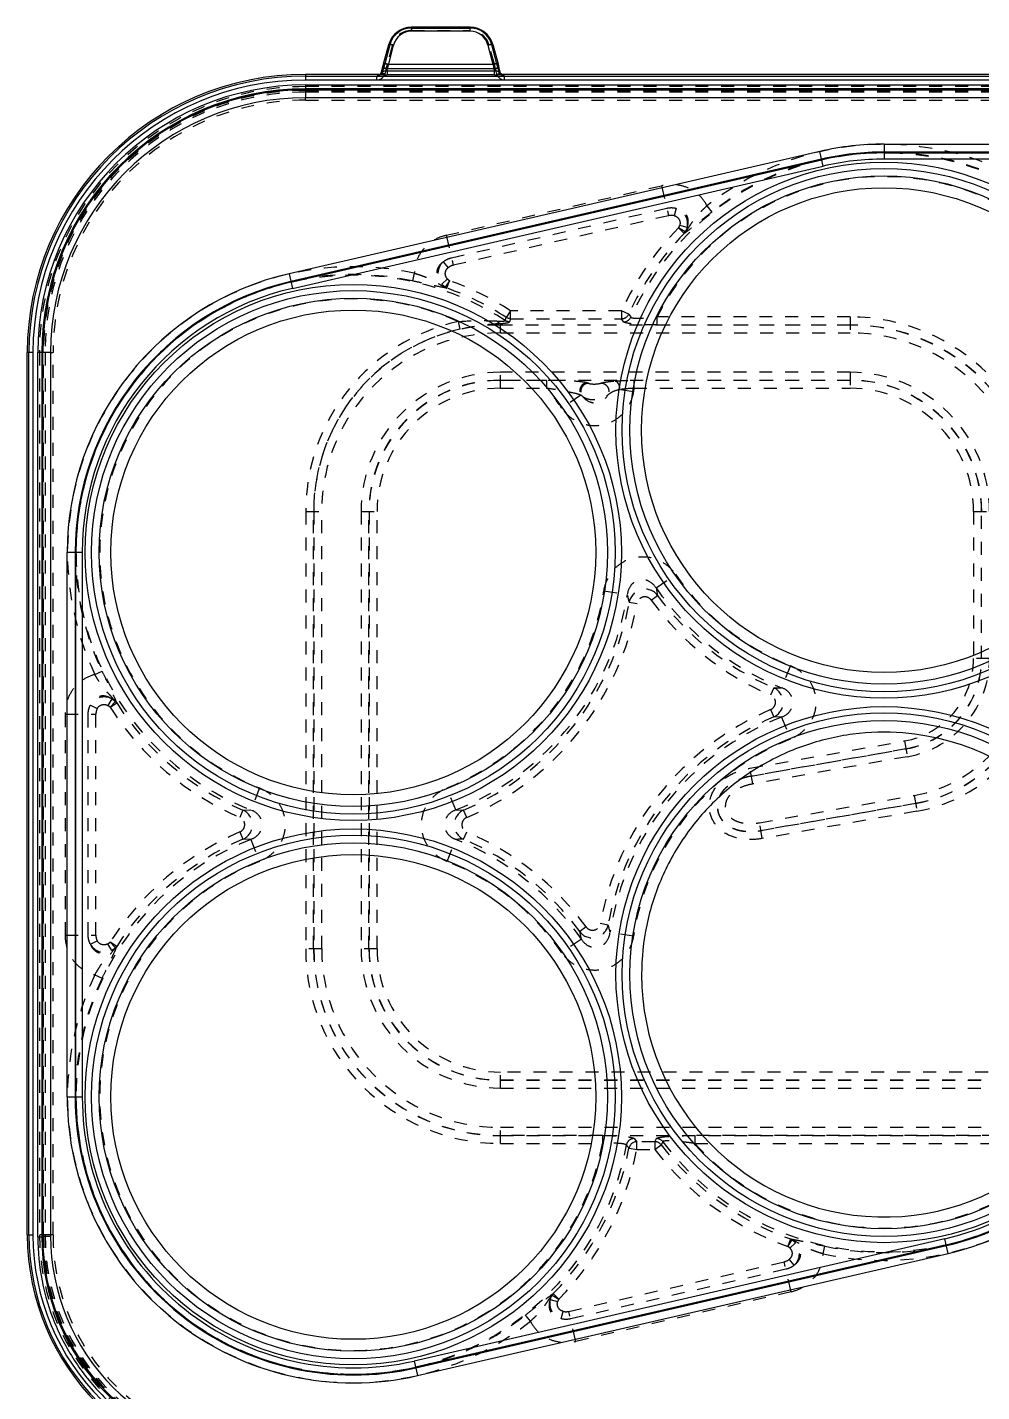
# Model space of a CAD drawing. Header units: millimetres. Extents: x -685 to 1888, y -6001 to 855.
# Drawn here: x -56.6 to 63.4, y -572.6 to -401 of the extents above; entities that cross this region are included whole.
import ezdxf

# ---------------------------------------------------------------- set-up
doc = ezdxf.new("R2010")
doc.units = ezdxf.units.MM
doc.header["$LTSCALE"] = 16.335
doc.linetypes.add('HIDDEN', pattern=[0.2, 0.1, -0.1])
doc.layers.get('0').update_dxf_attribs({"linetype": 'CONTINUOUS'})
doc.layers.add('DEFAULT_2', color=8, linetype='HIDDEN')

msp = doc.modelspace()

# ---------------------------------------------------------------- linework, layer by layer
at = {"color": 7, "linetype": 'Continuous'}
for p, q in [((-8.331, -400.997), (-8.331, -401.495)), ((-0.935, -400.997), (-8.331, -400.997)), ((-8.331, -401.093), (-0.935, -401.093)), ((-0.935, -401.495), (-8.331, -401.495)), ((-0.935, -401.495), (-0.935, -400.997)), ((-11.855, -405.601), (-11.175, -403.161)), ((-11.046, -403.195), (-11.665, -405.6)), ((-11.182, -405.632), (-10.564, -403.226)), ((-11.046, -403.195), (-11.175, -403.161)), ((1.299, -403.226), (1.917, -405.632)), ((1.909, -403.161), (1.781, -403.195)), ((2.4, -405.6), (1.781, -403.195)), ((1.909, -403.161), (2.59, -405.6)), ((-11.989, -406.091), (-12.166, -406.751)), ((-11.92, -406.562), (-12.161, -406.747)), ((-11.92, -406.562), (-11.793, -406.091)), ((-11.311, -406.22), (-11.793, -406.091)), ((-11.376, -406.462), (-11.311, -406.22)), ((-11.376, -406.462), (-11.376, -406.961)), ((-11.376, -406.462), (2.111, -406.462)), ((2.046, -406.22), (-11.311, -406.22)), ((-11.182, -405.632), (1.917, -405.632)), ((2.528, -406.091), (2.046, -406.22)), ((2.046, -406.22), (2.111, -406.462)), ((2.111, -406.961), (2.111, -406.462)), ((2.528, -406.091), (2.654, -406.562)), ((2.9, -406.751), (2.654, -406.562)), ((2.9, -406.751), (2.724, -406.091)), ((-21.633, -406.923), (-21.633, -407.633)), ((-12.368, -406.923), (-21.633, -406.923)), ((-21.633, -407.134), (192.367, -407.134)), ((192.367, -407.633), (-21.633, -407.633)), ((-21.633, -408.247), (-21.633, -409.855)), ((-21.633, -408.247), (192.367, -408.247)), ((-12.368, -406.923), (-12.272, -406.913)), ((-12.266, -406.912), (-12.273, -406.913)), ((-12.248, -406.907), (-12.266, -406.912)), ((-12.147, -406.863), (-12.248, -406.907)), ((-12.101, -406.832), (-12.147, -406.863)), ((-12.101, -406.832), (-12.098, -406.829)), ((2.111, -406.961), (-11.376, -406.961)), ((2.832, -406.829), (2.833, -406.83)), ((2.897, -406.871), (2.833, -406.83)), ((3.103, -406.923), (3.007, -406.913)), ((167.632, -406.923), (3.103, -406.923)), ((192.367, -408.746), (-21.633, -408.746)), ((-21.633, -408.858), (192.367, -408.858)), ((192.367, -409.855), (-21.633, -409.855)), ((43.037, -416.614), (-23.713, -431.998)), ((43.461, -418.454), (43.037, -416.614)), ((51.117, -415.694), (51.117, -417.583)), ((51.117, -415.694), (119.617, -415.694)), ((119.617, -416.692), (51.117, -416.692)), ((51.117, -416.785), (119.617, -416.785)), ((43.261, -417.586), (-23.489, -432.97)), ((-23.468, -433.061), (43.282, -417.676)), ((-23.289, -433.838), (43.461, -418.454)), ((119.617, -417.583), (51.117, -417.583)), ((-23.713, -431.998), (-23.289, -433.838)), ((-56.633, -552.923), (-56.633, -441.923)), ((-55.922, -441.923), (-56.633, -441.923)), ((-56.422, -552.923), (-56.422, -441.923)), ((-55.922, -441.923), (-55.922, -552.923)), ((-55.309, -553.156), (-55.309, -441.923)), ((-53.7, -441.923), (-55.309, -441.923)), ((-54.81, -441.923), (-54.81, -553.168)), ((-54.698, -553.056), (-54.698, -441.923)), ((-53.7, -441.923), (-53.7, -553.039)), ((-51.611, -535.558), (-51.611, -467.058)), ((-49.723, -467.058), (-51.611, -467.058)), ((-50.614, -467.058), (-50.614, -535.558)), ((-50.521, -535.558), (-50.521, -467.058)), ((-49.723, -467.058), (-49.723, -535.558)), ((-51.611, -535.558), (-49.723, -535.558)), ((-56.633, -552.923), (-55.922, -552.923)), ((-55.309, -553.168), (-54.81, -553.168)), ((-54.698, -553.056), (-54.81, -553.168)), ((-54.698, -553.056), (-53.7, -553.056)), ((58.774, -553.392), (-7.976, -568.777)), ((58.953, -554.17), (-7.797, -569.555)), ((-7.776, -569.645), (58.974, -554.26)), ((59.198, -555.232), (58.774, -553.392)), ((-7.552, -570.617), (59.198, -555.232)), ((-7.976, -568.777), (-7.552, -570.617))]:
    msp.add_line(p, q, dxfattribs=at)
msp.add_lwpolyline([(3.007, -406.913), (2.985, -406.908), (2.897, -406.871)], dxfattribs=at)
for centre, radius in [((51.117, -451.673), 33.717), ((51.117, -451.673), 32.929), ((51.117, -451.673), 31.969), ((51.117, -451.673), 30.491), ((-15.633, -467.058), 33.717), ((-15.633, -467.058), 32.929), ((-15.633, -467.058), 31.969), ((-15.633, -467.058), 30.491), ((51.117, -520.173), 33.717), ((51.117, -520.173), 32.929), ((51.117, -520.173), 31.969), ((-15.633, -535.558), 33.717), ((-15.633, -535.558), 32.929), ((-15.633, -535.558), 31.969), ((-15.633, -535.558), 30.491)]:
    msp.add_circle(centre, radius, dxfattribs=at)
for centre, radius, start, end in [((-8.331, -403.949), 2.951, 90.00097, 164.52079), ((-8.331, -403.899), 2.805, 91.32402, 162.08001), ((-8.33, -403.801), 2.306, 90.00624, 165.57772), ((-8.331, -403.852), 2.758, 89.99103, 91.33728), ((-0.935, -403.949), 2.951, 15.47919, 89.99905), ((-0.934, -403.851), 2.758, 88.66268, 90.00997), ((-0.935, -403.801), 2.306, 14.42188, 89.99313), ((-0.935, -403.899), 2.805, 17.9261, 88.67541), ((-8.359, -403.891), 2.776, 162.0468, 165.48349), ((-0.907, -403.892), 2.777, 14.51943, 17.96153), ((-12.653, -406.618), 0.506, 323.22112, 344.79619), ((-12.374, -406.442), 0.482, 298.0632, 321.08831), ((36.517, -419.085), 50.216, 164.42323, 165.00315), ((-59.905, -393.196), 49.81, 344.99602, 345.57912), ((-79.357, -391.022), 69.723, 347.40992, 347.90485), ((70.039, -391.034), 69.668, 192.09494, 192.59025), ((50.615, -393.202), 49.784, 194.42073, 195.00413), ((-45.77, -419.082), 50.203, 14.99676, 15.57686), ((3.109, -406.441), 0.483, 218.88732, 239.49943), ((3.393, -406.616), 0.51, 195.26963, 213.69414), ((-21.633, -441.923), 35, 90, 180), ((-21.633, -441.923), 34.789, 90, 180), ((-21.633, -441.923), 34.29, 90, 180), ((-21.633, -441.923), 33.676, 90, 180), ((-12.367, -406.454), 0.469, 281.7915, 297.993), ((-11.373, -386.959), 20.002, 268.95748, 269.99232), ((3.103, -406.451), 0.471, 239.52848, 258.20085), ((2.741, -403.921), 3.025, 274.59005, 275.20064), ((-21.633, -441.923), 33.177, 90, 180), ((-21.633, -441.923), 33.065, 90, 180), ((-21.633, -441.923), 32.067, 90, 180), ((51.117, -451.673), 35.979, 90, 102.97897), ((51.117, -451.673), 34.981, 90, 102.97897), ((51.117, -451.673), 34.888, 90, 102.97897), ((51.117, -451.673), 34.09, 90, 102.97897), ((-15.633, -467.058), 35.979, 102.97897, 180), ((-15.633, -467.058), 34.981, 102.97897, 180), ((-15.633, -467.058), 34.888, 102.97897, 180), ((-15.633, -467.058), 34.09, 102.97897, 180), ((51.117, -520.173), 30.491, 179.9957, 85.5731), ((51.117, -520.173), 34.09, 282.97897, 334.70882), ((51.117, -520.173), 34.888, 282.97897, 334.70882), ((51.117, -520.173), 34.981, 282.97897, 334.41443), ((-15.633, -535.558), 35.979, 180, 282.97897), ((-15.633, -535.558), 34.981, 180, 282.97897), ((-15.633, -535.558), 34.888, 180, 282.97897), ((-15.633, -535.558), 34.09, 180, 282.97897), ((51.117, -520.173), 35.979, 282.97897, 334.41443), ((-26.633, -552.923), 30, 180, 270), ((-26.633, -552.923), 29.789, 180, 270), ((-26.633, -552.923), 29.29, 180, 270), ((-26.908, -553.198), 27.9, 179.93914, 270.06081), ((-26.786, -553.076), 27.911, 179.9584, 270.0416), ((-26.792, -553.083), 26.906, 179.90652, 270.09385)]:
    msp.add_arc(centre, radius, start, end, dxfattribs=at)
for points, knots in [([(-10.564, -403.226), (-10.624, -403.212), (-10.732, -403.189), (-10.875, -403.17), (-10.971, -403.168), (-11.024, -403.178), (-11.042, -403.189), (-11.046, -403.195)], [0, 0, 0, 0, 0.3750584, 0.6690294, 0.8802156, 0.9528471, 1, 1, 1, 1]), ([(1.781, -403.195), (1.777, -403.189), (1.759, -403.178), (1.706, -403.168), (1.61, -403.17), (1.466, -403.189), (1.359, -403.212), (1.299, -403.226)], [0, 0, 0, 0, 0.0471534, 0.1197837, 0.3309703, 0.624935, 1, 1, 1, 1]), ([(-12.02, -406.754), (-12.008, -406.739), (-11.965, -406.681), (-11.933, -406.614), (-11.92, -406.562)], [0, 0, 0, 0, 0.2580806, 1, 1, 1, 1]), ([(-11.92, -406.562), (-11.919, -406.561), (-11.913, -406.555), (-11.906, -406.551), (-11.9, -406.548)], [0, 0, 0, 0, 0.1748982, 1, 1, 1, 1]), ([(-11.376, -406.462), (-11.434, -406.475), (-11.544, -406.499), (-11.695, -406.529), (-11.811, -406.544), (-11.877, -406.551), (-11.9, -406.548)], [0, 0, 0, 0, 0.3359823, 0.6354887, 0.8656282, 1, 1, 1, 1]), ([(-11.665, -405.6), (-11.661, -405.594), (-11.644, -405.584), (-11.591, -405.573), (-11.492, -405.575), (-11.348, -405.595), (-11.24, -405.617), (-11.182, -405.632)], [0, 0, 0, 0, 0.044097, 0.1129231, 0.3310454, 0.6397631, 1, 1, 1, 1]), ([(1.917, -405.632), (1.975, -405.617), (2.082, -405.595), (2.227, -405.575), (2.326, -405.573), (2.379, -405.584), (2.396, -405.594), (2.4, -405.6)], [0, 0, 0, 0, 0.3602509, 0.6689627, 0.8870644, 0.9558984, 1, 1, 1, 1]), ([(2.352, -406.513), (2.333, -406.509), (2.252, -406.494), (2.172, -406.476), (2.111, -406.462)], [0, 0, 0, 0, 0.2379977, 1, 1, 1, 1]), ([(2.533, -406.543), (2.52, -406.541), (2.459, -406.533), (2.399, -406.522), (2.352, -406.513)], [0, 0, 0, 0, 0.2155175, 1, 1, 1, 1]), ([(2.635, -406.548), (2.629, -406.548), (2.595, -406.55), (2.561, -406.546), (2.533, -406.543)], [0, 0, 0, 0, 0.1635363, 1, 1, 1, 1]), ([(2.654, -406.562), (2.654, -406.561), (2.648, -406.555), (2.641, -406.551), (2.635, -406.548)], [0, 0, 0, 0, 0.1738545, 1, 1, 1, 1]), ([(2.654, -406.562), (2.661, -406.587), (2.698, -406.689), (2.767, -406.779), (2.832, -406.829)], [0, 0, 0, 0, 0.2408289, 1, 1, 1, 1]), ([(-12.368, -406.923), (-12.349, -406.926), (-12.24, -406.939), (-12.131, -406.945), (-12.04, -406.949)], [0, 0, 0, 0, 0.1726217, 1, 1, 1, 1]), ([(-12.04, -406.949), (-12.017, -406.95), (-11.916, -406.954), (-11.815, -406.956), (-11.737, -406.958)], [0, 0, 0, 0, 0.2304826, 1, 1, 1, 1]), ([(2.111, -406.961), (2.277, -406.961), (2.568, -406.958), (2.859, -406.946), (2.983, -406.936)], [0, 0, 0, 0, 0.570196, 1, 1, 1, 1]), ([(3.015, -406.933), (3.024, -406.933), (3.053, -406.93), (3.082, -406.926), (3.103, -406.923)], [0, 0, 0, 0, 0.2972066, 1, 1, 1, 1]), ([(53.471, -489.768), (51.387, -489.608), (48.223, -489.687), (44.103, -490.441), (40.081, -491.613), (35.311, -493.846), (30.261, -497.636), (26.092, -502.378), (23.499, -506.962), (22.02, -510.882), (20.951, -514.932), (20.628, -518.081), (20.625, -520.171)], [0, 0, 0, 0, 0.1249607, 0.1875232, 0.2500811, 0.3750407, 0.499999, 0.6249575, 0.7499168, 0.8124753, 0.8750378, 1, 1, 1, 1]), ([(-55.309, -553.156), (-55.306, -555.015), (-54.95, -558.744), (-53.323, -564.116), (-50.68, -569.069), (-47.119, -573.409), (-42.779, -576.97), (-37.826, -579.613), (-32.454, -581.24), (-28.724, -581.596), (-26.865, -581.599)], [0, 0, 0, 0, 0.1250013, 0.2500013, 0.3750008, 0.5, 0.6249992, 0.7499987, 0.8749987, 1, 1, 1, 1])]:
    msp.add_open_spline(points, degree=3, knots=knots, dxfattribs=at)
for points in [[(-12.098, -406.829), (-12.069, -406.807), (-12.043, -406.782), (-12.02, -406.754)], [(-11.998, -406.744), (-11.952, -406.687), (-11.918, -406.619), (-11.9, -406.548)], [(2.733, -406.744), (2.687, -406.687), (2.653, -406.618), (2.635, -406.548)], [(-12.354, -406.93), (-12.298, -406.924), (-12.242, -406.909), (-12.191, -406.885)], [(2.833, -406.83), (2.861, -406.851), (2.891, -406.869), (2.922, -406.883)]]:
    msp.add_open_spline(points, degree=3, dxfattribs=at)
at = {"layer": 'DEFAULT_2', "color": 8, "linetype": 'HIDDEN'}
for p, q in [((-8.331, -401.399), (-0.935, -401.399)), ((-10.692, -403.192), (-11.372, -405.632)), ((2.107, -405.632), (1.427, -403.192)), ((-11.989, -406.091), (-11.506, -406.22)), ((-11.506, -406.22), (-11.683, -406.88)), ((-11.506, -406.22), (-11.311, -406.22)), ((-11.182, -405.632), (-11.372, -405.632)), ((2.107, -405.632), (1.917, -405.632)), ((2.046, -406.22), (2.241, -406.22)), ((2.241, -406.22), (2.724, -406.091)), ((2.418, -406.88), (2.241, -406.22)), ((2.418, -406.88), (2.9, -406.751)), ((192.367, -408.457), (-21.633, -408.457)), ((-12.655, -407.126), (-12.402, -406.932)), ((-12.655, -407.625), (-12.655, -407.126)), ((-12.098, -406.829), (-12.347, -407.021)), ((3.082, -407.021), (2.832, -406.829)), ((3.137, -406.932), (3.39, -407.126)), ((3.39, -407.625), (3.39, -407.126)), ((-21.633, -408.955), (192.367, -408.955)), ((192.367, -409.162), (-21.633, -409.162)), ((-21.633, -410.16), (-21.633, -409.855)), ((-21.633, -410.16), (192.367, -410.16)), ((-3.935, -427.164), (23.138, -420.924)), ((23.138, -420.924), (24.008, -424.698)), ((-3.282, -429.994), (23.79, -423.755)), ((24.971, -423.761), (24.73, -424.699)), ((28.846, -423.457), (29.462, -424.238)), ((24.008, -424.698), (-3.065, -430.938)), ((-3.935, -427.164), (-3.065, -430.938)), ((25.275, -426.236), (25.983, -426.933)), ((26.106, -426.732), (25.275, -426.236)), ((26.342, -426.203), (25.416, -425.92)), ((-4.341, -430.517), (-3.714, -431.255)), ((-7.958, -431.94), (-8.171, -432.912)), ((-4.505, -433.313), (-3.796, -432.653)), ((-3.531, -432.875), (-4.061, -433.685)), ((-3.863, -433.812), (-3.531, -432.875)), ((3.483, -437.893), (3.604, -437.499)), ((4.146, -436.665), (3.604, -437.499)), ((4.146, -437.66), (4.028, -438.056)), ((4.146, -437.66), (4.146, -436.665)), ((18.107, -436.665), (4.146, -436.665)), ((4.146, -437.66), (18.107, -437.66)), ((18.107, -436.665), (18.107, -437.66)), ((19.013, -437.077), (18.107, -436.665)), ((18.363, -438.056), (18.107, -437.66)), ((19.013, -437.077), (19.271, -437.466)), ((22.584, -438.432), (22.584, -437.438)), ((46.868, -437.438), (22.584, -437.438)), ((46.868, -437.438), (46.868, -439.449)), ((-2.451, -438.022), (-2.235, -438.993)), ((2.868, -439.449), (2.868, -438.267)), ((46.868, -438.454), (2.868, -438.454)), ((22.584, -438.432), (46.868, -438.432)), ((2.868, -439.449), (46.868, -439.449)), ((-55.099, -441.923), (-55.099, -552.923)), ((-54.6, -552.923), (-54.6, -441.923)), ((-54.393, -441.923), (-54.393, -552.923)), ((-53.7, -441.923), (-53.396, -441.923)), ((-53.396, -552.923), (-53.396, -441.923)), ((2.868, -446.408), (2.868, -444.397)), ((46.868, -444.397), (2.868, -444.397)), ((46.868, -444.397), (46.868, -446.408)), ((2.868, -445.392), (46.868, -445.392)), ((8.666, -445.414), (2.868, -445.414)), ((8.666, -445.414), (8.666, -446.408)), ((19.667, -445.414), (19.667, -446.408)), ((46.868, -445.414), (19.667, -445.414)), ((2.868, -446.408), (8.666, -446.408)), ((12.976, -447.27), (10.593, -448.918)), ((19.598, -446.843), (17.862, -446.577)), ((19.667, -446.408), (46.868, -446.408)), ((-21.618, -461.923), (-21.618, -516.923)), ((-21.618, -461.923), (-19.607, -461.923)), ((-20.623, -516.923), (-20.623, -461.923)), ((-20.601, -461.923), (-20.601, -516.923)), ((-19.607, -516.923), (-19.607, -461.923)), ((-14.658, -461.923), (-14.658, -516.923)), ((-14.658, -461.923), (-12.647, -461.923)), ((-13.664, -516.923), (-13.664, -461.923)), ((-13.642, -461.923), (-13.642, -516.923)), ((-12.647, -516.923), (-12.647, -461.923)), ((62.382, -461.923), (62.382, -480.423)), ((62.382, -461.923), (64.393, -461.923)), ((63.377, -480.423), (63.377, -461.923)), ((22.438, -471.51), (24.892, -469.812)), ((15.887, -471.888), (18.836, -472.34)), ((22.438, -471.51), (22.641, -472.479)), ((19.078, -473.3), (20.057, -473.476)), ((21.838, -473.066), (22.641, -472.479)), ((64.393, -480.423), (62.382, -480.423)), ((-48.129, -482.423), (-47.23, -481.998)), ((39.331, -481.302), (38.229, -484.075)), ((-46.016, -485.48), (-46.5, -486.319)), ((37.238, -484.094), (36.847, -485.009)), ((-51.88, -487.417), (-51.88, -515.199)), ((-51.88, -487.417), (-48.007, -487.417)), ((-48.975, -515.199), (-48.975, -487.417)), ((-48.704, -486.268), (-47.844, -486.712)), ((-48.007, -515.199), (-48.007, -487.417)), ((-45.554, -485.829), (-46.224, -486.527)), ((-46.224, -486.527), (-45.385, -485.993)), ((36.847, -486.837), (37.238, -487.752)), ((38.229, -487.771), (37.239, -487.752)), ((38.229, -487.771), (39.331, -490.543)), ((34.251, -494.206), (53.693, -490.778)), ((53.693, -490.778), (54.043, -492.758)), ((34.424, -495.186), (53.866, -491.757)), ((53.87, -491.779), (34.427, -495.207)), ((34.6, -496.187), (34.251, -494.206)), ((54.043, -492.758), (34.6, -496.187)), ((-27.419, -496.687), (-28.521, -499.459)), ((-2.744, -499.459), (-3.847, -496.687)), ((35.46, -501.06), (54.902, -497.632)), ((54.902, -497.632), (55.251, -499.612)), ((-29.512, -499.479), (-28.521, -499.459)), ((-2.744, -499.459), (-1.754, -499.479)), ((35.632, -502.04), (55.075, -498.611)), ((55.078, -498.633), (35.636, -502.061)), ((-29.512, -499.479), (-29.903, -500.393)), ((-1.362, -500.393), (-1.754, -499.479)), ((35.809, -503.041), (35.46, -501.06)), ((55.251, -499.612), (35.809, -503.041)), ((-29.903, -502.222), (-29.512, -503.136)), ((-1.754, -503.136), (-1.362, -502.222)), ((-28.521, -503.156), (-29.511, -503.136)), ((-28.521, -503.156), (-27.419, -505.928)), ((-3.847, -505.928), (-2.744, -503.156)), ((13.646, -514.165), (12.843, -514.752)), ((13.047, -515.721), (12.843, -514.752)), ((16.407, -513.93), (15.428, -513.754)), ((19.598, -515.343), (16.649, -514.891)), ((-51.88, -515.199), (-48.007, -515.199)), ((-48.704, -516.348), (-47.844, -515.903)), ((-46.016, -517.135), (-46.5, -516.297)), ((-46.224, -516.088), (-45.554, -516.786)), ((-45.385, -516.622), (-46.224, -516.088)), ((13.047, -515.721), (10.593, -517.418)), ((-19.607, -516.923), (-21.618, -516.923)), ((-12.647, -516.923), (-14.658, -516.923)), ((-48.129, -520.192), (-47.23, -520.617)), ((2.868, -534.449), (2.868, -532.438)), ((80.552, -532.438), (2.868, -532.438)), ((2.868, -533.432), (80.552, -533.432)), ((167.868, -533.454), (2.868, -533.454)), ((2.868, -534.449), (167.868, -534.449)), ((2.868, -541.408), (2.868, -539.397)), ((167.868, -539.397), (2.868, -539.397)), ((2.868, -540.392), (167.868, -540.392)), ((15.714, -540.414), (2.868, -540.414)), ((15.714, -540.414), (15.714, -541.408)), ((27.329, -540.414), (27.329, -541.408)), ((74.906, -540.414), (27.329, -540.414)), ((2.868, -541.408), (15.714, -541.408)), ((19.041, -541.999), (20.019, -542.181)), ((19.688, -540.79), (20.019, -541.186)), ((20.019, -542.181), (20.019, -541.186)), ((22.298, -541.186), (20.019, -541.186)), ((20.019, -542.181), (22.298, -542.181)), ((22.298, -541.186), (22.494, -540.79)), ((22.298, -541.186), (22.298, -542.181)), ((22.298, -542.181), (23.088, -541.577)), ((23.288, -541.186), (23.088, -541.577)), ((27.329, -541.408), (74.906, -541.408)), ((-53.396, -552.923), (-55.099, -552.923)), ((39.348, -553.418), (39.016, -554.356)), ((39.016, -554.356), (39.546, -553.545)), ((39.99, -553.918), (39.281, -554.578)), ((43.443, -555.291), (43.655, -554.319)), ((39.826, -556.714), (39.199, -555.975)), ((11.477, -562.532), (38.55, -556.293)), ((38.767, -557.236), (11.695, -563.476)), ((39.419, -560.067), (38.55, -556.293)), ((9.143, -561.027), (10.069, -561.31)), ((9.379, -560.498), (10.21, -560.995)), ((10.21, -560.995), (9.501, -560.297)), ((39.419, -560.067), (12.347, -566.306)), ((10.514, -563.469), (10.755, -562.531)), ((12.347, -566.306), (11.477, -562.532)), ((6.639, -563.773), (6.023, -562.993))]:
    msp.add_line(p, q, dxfattribs=at)
for centre, radius, start, end in [((-8.33, -403.851), 2.452, 90.00561, 164.41817), ((-0.935, -403.851), 2.452, 15.58146, 89.99398), ((56.878, -421.486), 70.068, 166.92203, 167.41546), ((-66.139, -421.485), 70.064, 12.58452, 13.07797), ((-21.633, -441.923), 33.466, 90, 180), ((-12.655, -406.619), 1.006, 270.0182, 344.97904), ((-12.401, -406.469), 0.463, 269.84871, 275.81618), ((-12.66, -406.614), 0.513, 307.53794, 323.22112), ((3.39, -406.619), 1.006, 195.01682, 269.98073), ((3.144, -406.408), 0.525, 245.00617, 254.85638), ((3.392, -406.616), 0.51, 213.69414, 243.84208), ((3.141, -406.422), 0.511, 254.78404, 264.32519), ((3.136, -406.47), 0.462, 264.3526, 270.15326), ((-21.633, -441.923), 32.967, 90, 180), ((-21.633, -441.923), 32.761, 90, 180), ((-21.633, -441.923), 31.763, 90, 180), ((51.117, -451.673), 34.871, 21.69164, 155.95807), ((51.117, -451.673), 35.946, 64.69388, 128.28499), ((51.117, -451.673), 34.952, 64.69601, 128.28361), ((51.117, -451.673), 31.888, 21.69165, 153.48552), ((24.414, -425.68), 1.998, 344.80457, 73.82039), ((51.117, -451.673), 36.262, 135.45291, 155.55137), ((51.117, -451.673), 35.267, 135.45291, 155.55137), ((-3.001, -431.998), 1.998, 132.13775, 221.15192), ((-15.633, -467.058), 35.946, 77.67285, 205.30602), ((-15.633, -467.058), 34.952, 77.67498, 205.30464), ((-15.633, -467.058), 34.871, 56.7574, 248.30839), ((-15.633, -467.058), 35.267, 56.94467, 70.50503), ((-15.633, -467.058), 36.262, 56.94467, 70.50503), ((-15.633, -467.058), 31.888, 65.58247, 248.30835), ((18.1, -436.653), 1.006, 270.43506, 335.12809), ((18.356, -437.049), 1.006, 270.42592, 335.51346), ((46.868, -461.923), 24.485, 0, 90), ((2.868, -461.923), 24.485, 102.54492, 180), ((2.868, -461.923), 23.491, 102.54492, 180), ((2.868, -461.923), 23.469, 90, 180), ((46.868, -461.923), 23.491, 0, 90), ((46.868, -461.923), 23.469, 0, 90), ((2.868, -461.923), 22.474, 90, 180), ((46.868, -461.923), 22.474, 0, 90), ((2.868, -461.923), 17.526, 90, 180), ((46.868, -461.923), 17.526, 0, 90), ((2.868, -461.923), 16.531, 90, 180), ((2.868, -461.923), 16.509, 90, 180), ((46.868, -461.923), 16.531, 0, 90), ((46.868, -461.923), 16.509, 0, 90), ((2.868, -461.923), 15.515, 90, 180), ((-15.633, -467.058), 31.888, 34.67062, 40.35822), ((51.117, -451.673), 31.888, 170.497, 171.28733), ((46.868, -461.923), 15.515, 0, 90), ((51.117, -451.673), 31.888, 214.67061, 248.30837), ((-15.633, -467.058), 31.888, 291.69163, 351.28734), ((21.041, -473.678), 2, 36.85411, 169.10482), ((51.117, -451.673), 34.871, 214.6707, 248.30827), ((-15.633, -467.058), 34.871, 291.69173, 351.28725), ((-15.633, -467.058), 35.267, 293.17475, 349.80423), ((-15.633, -467.058), 36.262, 293.17473, 349.80424), ((51.117, -451.673), 36.262, 216.15371, 246.82527), ((51.117, -451.673), 35.267, 216.15372, 246.82525), ((51.868, -480.423), 10.515, 280, 0), ((51.868, -480.423), 11.509, 280, 0), ((51.868, -480.423), 11.531, 280, 0), ((51.868, -480.423), 12.526, 280, 360), ((51.868, -480.423), 17.474, 280, 0), ((51.868, -480.423), 18.469, 280, 0), ((-46.959, -487.241), 1.998, 61.82565, 150.8414), ((36.429, -485.923), 2, 293.87514, 66.12585), ((-15.633, -467.058), 36.262, 212.47391, 246.82527), ((-15.633, -467.058), 35.267, 212.47392, 246.82537), ((51.117, -520.173), 36.262, 113.17473, 169.80424), ((51.117, -520.173), 35.267, 113.17475, 169.80423), ((51.117, -520.173), 34.871, 111.69173, 171.28725), ((51.117, -520.173), 31.888, 111.69163, 171.28734), ((51.868, -480.423), 18.491, 280, 321.40551), ((51.868, -480.423), 19.485, 280, 321.40551), ((-30.321, -501.308), 2, 293.87608, 66.12617), ((-0.944, -501.308), 2, 113.87574, 246.12523), ((-15.633, -535.558), 36.262, 113.17473, 147.52606), ((-15.633, -535.558), 36.262, 36.15371, 66.82527), ((-15.633, -535.558), 34.871, 111.69161, 350.0013), ((-15.633, -535.558), 35.267, 113.17463, 147.52606), ((-15.633, -535.558), 34.871, 34.6707, 68.30827), ((-15.633, -535.558), 35.267, 36.15372, 66.82525), ((-15.633, -535.558), 31.888, 111.69165, 349.42748), ((-15.633, -535.558), 31.888, 34.67061, 68.30837), ((14.444, -513.552), 2, 216.85471, 349.1042), ((-46.959, -515.374), 1.998, 209.15884, 298.17282), ((2.868, -516.923), 24.485, 180, 270), ((2.868, -516.923), 23.491, 180, 270), ((2.868, -516.923), 23.469, 180, 270), ((2.868, -516.923), 22.474, 180, 270), ((2.868, -516.923), 17.526, 180, 270), ((2.868, -516.923), 16.531, 180, 270), ((2.868, -516.923), 16.509, 180, 270), ((2.868, -516.923), 15.515, 180, 270), ((-15.633, -535.558), 35.946, 154.69387, 308.28499), ((-15.633, -535.558), 34.952, 154.69601, 308.28361), ((-15.633, -535.558), 35.267, 315.45289, 349.47577), ((-15.633, -535.558), 36.262, 315.45289, 349.47577), ((-169.379, -703.474), 248.146, 40.59623, 40.71404), ((20.03, -542.193), 1.007, 90.60267, 168.88528), ((22.292, -542.192), 1.006, 37.68025, 89.6766), ((51.117, -520.173), 36.262, 217.36701, 250.50503), ((22.489, -541.796), 1.006, 37.38204, 89.67686), ((51.117, -520.173), 35.267, 217.36701, 250.50503), ((51.117, -520.173), 34.871, 217.05474, 322.94526), ((51.117, -520.173), 31.888, 221.75488, 318.24512), ((51.117, -520.173), 35.946, 257.67285, 322.88116), ((51.117, -520.173), 34.952, 257.67499, 322.88116), ((-26.633, -552.923), 28.466, 180, 270), ((-26.633, -552.923), 27.967, 180, 270), ((-26.633, -552.923), 27.761, 180, 270), ((-26.633, -552.923), 26.763, 180, 270), ((38.485, -555.232), 1.998, 312.13781, 41.1518), ((11.071, -561.551), 1.998, 164.80355, 253.82145)]:
    msp.add_arc(centre, radius, start, end, dxfattribs=at)
for points, knots in [([(-11.175, -403.161), (-11.175, -403.145), (-11.133, -403.129), (-11.087, -403.128), (-11.001, -403.129), (-10.869, -403.149), (-10.756, -403.175), (-10.692, -403.192)], [0, 0, 0, 0, 0.098543, 0.1898416, 0.302322, 0.6034405, 1, 1, 1, 1]), ([(1.427, -403.192), (1.491, -403.175), (1.604, -403.149), (1.736, -403.129), (1.822, -403.128), (1.867, -403.129), (1.909, -403.145), (1.909, -403.161)], [0, 0, 0, 0, 0.3965641, 0.6976746, 0.8101561, 0.9014544, 1, 1, 1, 1]), ([(-11.683, -406.88), (-11.747, -406.864), (-11.883, -406.829), (-11.974, -406.799), (-12.21, -406.741), (-12.166, -406.751)], [0, 0, 0, 0, 0.3952582, 0.7263396, 1, 1, 1, 1]), ([(-11.372, -405.632), (-11.433, -405.615), (-11.522, -405.595), (-11.637, -405.576), (-11.709, -405.568), (-11.77, -405.567), (-11.816, -405.569), (-11.855, -405.585), (-11.855, -405.6)], [0, 0, 0, 0, 0.3798753, 0.5502052, 0.6976916, 0.8179994, 0.9077731, 1, 1, 1, 1]), ([(2.59, -405.6), (2.59, -405.585), (2.55, -405.569), (2.504, -405.567), (2.443, -405.568), (2.372, -405.576), (2.257, -405.595), (2.168, -405.615), (2.107, -405.632)], [0, 0, 0, 0, 0.0923866, 0.1822759, 0.3027473, 0.4502747, 0.6203843, 1, 1, 1, 1]), ([(-12.402, -406.932), (-12.401, -406.928), (-12.385, -406.927), (-12.376, -406.924), (-12.368, -406.923)], [0, 0, 0, 0, 0.3243283, 1, 1, 1, 1]), ([(3.103, -406.923), (3.108, -406.924), (3.119, -406.925), (3.132, -406.928), (3.137, -406.932)], [0, 0, 0, 0, 0.4378983, 1, 1, 1, 1]), ([(28.846, -423.457), (28.597, -422.957), (27.911, -422.04), (26.475, -421.114), (24.818, -420.711), (23.683, -420.799), (23.138, -420.924)], [0, 0, 0, 0, 0.2498854, 0.4998181, 0.749839, 1, 1, 1, 1]), ([(23.79, -423.755), (23.981, -423.711), (24.378, -423.663), (24.777, -423.712), (24.971, -423.761)], [0, 0, 0, 0, 0.4948751, 1, 1, 1, 1]), ([(26.342, -426.203), (26.442, -425.957), (26.528, -425.548), (26.461, -425.006), (26.305, -424.618), (26.054, -424.282), (25.626, -423.944), (25.233, -423.804), (24.971, -423.761)], [0, 0, 0, 0, 0.2457978, 0.3723309, 0.5001044, 0.6280048, 0.7543013, 1, 1, 1, 1]), ([(26.106, -426.732), (26.214, -426.607), (26.424, -426.353), (26.708, -425.947), (26.979, -425.53), (27.27, -425.112), (27.6, -424.697), (27.98, -424.283), (28.398, -423.867), (28.693, -423.593), (28.846, -423.457)], [0, 0, 0, 0, 0.1160463, 0.2306962, 0.3465033, 0.4639862, 0.587043, 0.7180171, 0.8567459, 1, 1, 1, 1]), ([(24.73, -424.699), (24.673, -424.685), (24.434, -424.641), (24.186, -424.657), (24.008, -424.698)], [0, 0, 0, 0, 0.2442835, 1, 1, 1, 1]), ([(24.73, -424.699), (24.856, -424.731), (25.098, -424.846), (25.364, -425.146), (25.482, -425.53), (25.454, -425.796), (25.416, -425.92)], [0, 0, 0, 0, 0.2500368, 0.5000291, 0.7499978, 1, 1, 1, 1]), ([(29.463, -424.237), (29.096, -424.527), (28.407, -425.073), (27.461, -425.822), (26.668, -426.432), (26.193, -426.78), (25.983, -426.933)], [0, 0, 0, 0, 0.3185767, 0.5990609, 0.8226904, 1, 1, 1, 1]), ([(-3.935, -427.164), (-4.479, -427.289), (-5.538, -427.708), (-6.852, -428.796), (-7.738, -430.256), (-7.953, -431.382), (-7.958, -431.94)], [0, 0, 0, 0, 0.2501446, 0.500177, 0.7501331, 1, 1, 1, 1]), ([(25.275, -426.236), (25.29, -426.21), (25.346, -426.11), (25.391, -426.002), (25.416, -425.92)], [0, 0, 0, 0, 0.2537329, 1, 1, 1, 1]), ([(25.983, -426.933), (25.996, -426.919), (26.044, -426.857), (26.083, -426.788), (26.106, -426.732)], [0, 0, 0, 0, 0.2391954, 1, 1, 1, 1]), ([(26.342, -426.203), (26.328, -426.25), (26.265, -426.433), (26.18, -426.608), (26.106, -426.732)], [0, 0, 0, 0, 0.2529343, 1, 1, 1, 1]), ([(-4.341, -430.517), (-4.558, -430.671), (-4.851, -430.968), (-5.087, -431.461), (-5.166, -431.872), (-5.136, -432.29), (-4.958, -432.806), (-4.703, -433.135), (-4.505, -433.313)], [0, 0, 0, 0, 0.2459115, 0.372434, 0.5001995, 0.6281093, 0.7544146, 1, 1, 1, 1]), ([(-4.341, -430.517), (-4.188, -430.387), (-3.851, -430.17), (-3.473, -430.038), (-3.282, -429.994)], [0, 0, 0, 0, 0.5050791, 1, 1, 1, 1]), ([(-7.958, -431.94), (-7.76, -431.992), (-7.375, -432.11), (-6.818, -432.305), (-6.296, -432.509), (-5.816, -432.738), (-5.372, -432.987), (-4.805, -433.329), (-4.364, -433.556), (-4.061, -433.685)], [0, 0, 0, 0, 0.1432356, 0.2820824, 0.4130672, 0.5360289, 0.6539207, 0.7692323, 1, 1, 1, 1]), ([(-3.796, -432.653), (-3.885, -432.558), (-4.027, -432.331), (-4.088, -431.935), (-3.981, -431.548), (-3.813, -431.339), (-3.714, -431.255)], [0, 0, 0, 0, 0.250037, 0.5000296, 0.7499978, 1, 1, 1, 1]), ([(-3.065, -430.938), (-3.125, -430.952), (-3.358, -431.019), (-3.577, -431.139), (-3.714, -431.255)], [0, 0, 0, 0, 0.2562297, 1, 1, 1, 1]), ([(-3.863, -433.812), (-4.119, -433.766), (-4.698, -433.661), (-5.678, -433.46), (-6.857, -433.2), (-7.715, -433.011), (-8.172, -432.911)], [0, 0, 0, 0, 0.17732, 0.4009596, 0.6814558, 1, 1, 1, 1]), ([(-4.061, -433.685), (-4.101, -433.659), (-4.26, -433.549), (-4.406, -433.419), (-4.505, -433.313)], [0, 0, 0, 0, 0.2477209, 1, 1, 1, 1]), ([(-4.061, -433.685), (-4.046, -433.699), (-3.985, -433.749), (-3.916, -433.789), (-3.863, -433.812)], [0, 0, 0, 0, 0.2616835, 1, 1, 1, 1]), ([(-3.796, -432.653), (-3.777, -432.674), (-3.695, -432.756), (-3.604, -432.827), (-3.531, -432.875)], [0, 0, 0, 0, 0.2462426, 1, 1, 1, 1]), ([(19.272, -437.466), (19.278, -437.48), (19.311, -437.507), (19.417, -437.549), (19.626, -437.584), (19.952, -437.606), (20.372, -437.61), (20.864, -437.594), (21.61, -437.547), (22.189, -437.487), (22.584, -437.438)], [0, 0, 0, 0, 0.0141037, 0.035393, 0.1026321, 0.2021908, 0.3293635, 0.4784095, 0.6435003, 1, 1, 1, 1]), ([(-2.451, -438.022), (-1.599, -437.947), (-0.337, -437.888), (1.298, -437.903), (2.077, -437.933), (2.449, -437.947)], [0, 0, 0, 0, 0.5230942, 0.7721435, 1, 1, 1, 1]), ([(2.868, -438.267), (2.481, -438.301), (1.668, -438.369), (-0.04, -438.566), (-1.354, -438.795), (-2.235, -438.993)], [0, 0, 0, 0, 0.2257614, 0.4747741, 1, 1, 1, 1]), ([(2.449, -437.947), (2.581, -437.952), (2.822, -437.96), (3.106, -437.959), (3.288, -437.949), (3.385, -437.936), (3.446, -437.923), (3.481, -437.904), (3.483, -437.893)], [0, 0, 0, 0, 0.3793416, 0.6906178, 0.8115586, 0.9047443, 0.9673621, 1, 1, 1, 1]), ([(2.868, -438.268), (2.827, -438.262), (2.653, -438.207), (2.521, -438.065), (2.449, -437.947)], [0, 0, 0, 0, 0.2305718, 1, 1, 1, 1]), ([(2.868, -438.267), (3.016, -438.255), (3.286, -438.23), (3.604, -438.189), (3.808, -438.151), (3.917, -438.123), (3.988, -438.096), (4.024, -438.07), (4.028, -438.056)], [0, 0, 0, 0, 0.3742802, 0.6832853, 0.8045456, 0.8988192, 0.9634097, 1, 1, 1, 1]), ([(4.028, -438.056), (3.98, -438.055), (3.79, -438.04), (3.603, -437.971), (3.483, -437.893)], [0, 0, 0, 0, 0.2521092, 1, 1, 1, 1]), ([(22.584, -438.432), (22.33, -438.432), (21.829, -438.428), (21.094, -438.41), (20.402, -438.379), (19.776, -438.336), (19.242, -438.283), (18.865, -438.228), (18.63, -438.177), (18.505, -438.14), (18.418, -438.104), (18.374, -438.073), (18.363, -438.056)], [0, 0, 0, 0, 0.1783942, 0.3525793, 0.5169772, 0.6660368, 0.7938892, 0.8946399, 0.9333929, 0.9637991, 0.9858122, 1, 1, 1, 1]), ([(13.771, -445.726), (13.652, -445.694), (13.37, -445.643), (12.891, -445.582), (12.313, -445.53), (11.412, -445.471), (10.188, -445.426), (9.183, -445.414), (8.666, -445.414)], [0, 0, 0, 0, 0.0719301, 0.1678845, 0.2826639, 0.4116335, 0.6969276, 1, 1, 1, 1]), ([(13.771, -445.726), (13.614, -445.732), (13.362, -445.813), (13.1, -446.043), (12.938, -446.28), (12.851, -446.552), (12.827, -446.893), (12.899, -447.137), (12.976, -447.27)], [0, 0, 0, 0, 0.2301111, 0.3644914, 0.5045376, 0.6438593, 0.7765917, 1, 1, 1, 1]), ([(13.94, -445.779), (13.75, -445.784), (13.369, -445.916), (13.017, -446.367), (12.931, -446.923), (13.072, -447.275), (13.188, -447.42)], [0, 0, 0, 0, 0.2591668, 0.5150213, 0.7449862, 1, 1, 1, 1]), ([(13.771, -445.726), (13.787, -445.73), (13.844, -445.745), (13.9, -445.763), (13.94, -445.779)], [0, 0, 0, 0, 0.279725, 1, 1, 1, 1]), ([(13.94, -445.779), (14.027, -445.813), (14.316, -445.874), (14.767, -445.887), (15.213, -445.839), (15.455, -445.78), (15.542, -445.75)], [0, 0, 0, 0, 0.1729966, 0.540802, 0.8309524, 1, 1, 1, 1]), ([(15.542, -445.75), (15.633, -445.719), (15.856, -445.665), (16.435, -445.566), (16.925, -445.52), (17.283, -445.493)], [0, 0, 0, 0, 0.1648676, 0.3885325, 1, 1, 1, 1]), ([(15.542, -445.75), (15.696, -445.755), (15.944, -445.828), (16.211, -446.041), (16.382, -446.267), (16.48, -446.534), (16.517, -446.879), (16.447, -447.131), (16.37, -447.268)], [0, 0, 0, 0, 0.226458, 0.358626, 0.4968168, 0.6356818, 0.7695318, 1, 1, 1, 1]), ([(17.283, -445.493), (17.464, -445.48), (18.258, -445.431), (19.053, -445.414), (19.667, -445.414)], [0, 0, 0, 0, 0.2287066, 1, 1, 1, 1]), ([(17.283, -445.493), (17.461, -445.52), (17.654, -445.739), (17.772, -446.017), (17.842, -446.261), (17.862, -446.452), (17.862, -446.577)], [0, 0, 0, 0, 0.4171237, 0.5609537, 0.7107417, 1, 1, 1, 1]), ([(12.976, -447.27), (12.875, -447.229), (12.634, -447.152), (12.044, -446.998), (11.146, -446.812), (9.95, -446.601), (9.103, -446.471), (8.666, -446.408)], [0, 0, 0, 0, 0.0743997, 0.1719547, 0.4160505, 0.6990109, 1, 1, 1, 1]), ([(19.598, -446.843), (19.523, -447.333), (19.232, -448.299), (18.403, -449.561), (17.237, -450.524), (15.834, -451.088), (14.325, -451.195), (12.856, -450.839), (11.559, -450.067), (10.875, -449.326), (10.593, -448.918)], [0, 0, 0, 0, 0.1250472, 0.2500704, 0.3750489, 0.5000326, 0.625011, 0.7499781, 0.8749745, 1, 1, 1, 1]), ([(13.188, -447.42), (13.172, -447.408), (13.102, -447.357), (13.031, -447.307), (12.976, -447.269)], [0, 0, 0, 0, 0.2342865, 1, 1, 1, 1]), ([(13.188, -447.42), (13.39, -447.675), (13.891, -448.105), (14.85, -448.333), (15.784, -448.032), (16.216, -447.544), (16.37, -447.268)], [0, 0, 0, 0, 0.2581856, 0.5057682, 0.7493314, 1, 1, 1, 1]), ([(13.188, -447.42), (13.378, -447.568), (13.921, -447.806), (14.826, -447.877), (15.703, -447.688), (16.193, -447.418), (16.37, -447.268)], [0, 0, 0, 0, 0.2135215, 0.5119744, 0.7937925, 1, 1, 1, 1]), ([(17.862, -446.577), (17.57, -446.636), (17.03, -446.79), (16.567, -447.106), (16.37, -447.268)], [0, 0, 0, 0, 0.5390493, 1, 1, 1, 1]), ([(19.667, -446.408), (19.508, -446.417), (18.904, -446.455), (18.302, -446.514), (17.862, -446.577)], [0, 0, 0, 0, 0.264812, 1, 1, 1, 1]), ([(15.887, -471.888), (15.962, -471.397), (16.253, -470.432), (17.081, -469.17), (18.247, -468.207), (19.651, -467.642), (21.159, -467.536), (22.629, -467.891), (23.926, -468.663), (24.61, -469.404), (24.892, -469.812)], [0, 0, 0, 0, 0.1250472, 0.2500704, 0.3750489, 0.5000326, 0.625011, 0.7499781, 0.8749745, 1, 1, 1, 1]), ([(22.438, -471.51), (22.212, -471.156), (21.725, -470.698), (20.922, -470.465), (20.307, -470.491), (19.742, -470.737), (19.122, -471.298), (18.885, -471.923), (18.836, -472.34)], [0, 0, 0, 0, 0.2549549, 0.3787355, 0.5000052, 0.6212722, 0.7450568, 1, 1, 1, 1]), ([(19.078, -473.3), (19.058, -473.222), (18.977, -472.902), (18.897, -472.582), (18.836, -472.34)], [0, 0, 0, 0, 0.2447141, 1, 1, 1, 1]), ([(21.838, -473.066), (21.725, -472.911), (21.404, -472.658), (20.796, -472.612), (20.269, -472.92), (20.091, -473.287), (20.057, -473.476)], [0, 0, 0, 0, 0.2502707, 0.5000111, 0.7497491, 1, 1, 1, 1]), ([(-47.231, -481.997), (-47.031, -482.42), (-46.654, -483.214), (-46.136, -484.304), (-45.72, -485.214), (-45.488, -485.754), (-45.385, -485.993)], [0, 0, 0, 0, 0.3185764, 0.5990606, 0.8226903, 1, 1, 1, 1]), ([(39.331, -481.302), (39.793, -481.486), (40.668, -481.986), (41.712, -483.077), (42.388, -484.429), (42.623, -485.923), (42.388, -487.418), (41.712, -488.77), (40.668, -489.86), (39.793, -490.36), (39.331, -490.543)], [0, 0, 0, 0, 0.1250472, 0.2500704, 0.3750489, 0.5000326, 0.625011, 0.7499781, 0.8749745, 1, 1, 1, 1]), ([(-48.129, -482.423), (-48.672, -482.554), (-49.721, -483.016), (-50.945, -484.208), (-51.71, -485.732), (-51.88, -486.857), (-51.88, -487.417)], [0, 0, 0, 0, 0.2498854, 0.4998181, 0.749839, 1, 1, 1, 1]), ([(-45.554, -485.829), (-45.651, -485.695), (-45.852, -485.433), (-46.184, -485.066), (-46.529, -484.708), (-46.871, -484.331), (-47.201, -483.915), (-47.519, -483.453), (-47.831, -482.952), (-48.031, -482.603), (-48.129, -482.423)], [0, 0, 0, 0, 0.1160426, 0.2306929, 0.3465003, 0.4639838, 0.5870415, 0.7180162, 0.8567453, 1, 1, 1, 1]), ([(-46.016, -485.48), (-46.234, -485.327), (-46.612, -485.151), (-47.156, -485.095), (-47.569, -485.16), (-47.952, -485.329), (-48.379, -485.67), (-48.603, -486.021), (-48.704, -486.268)], [0, 0, 0, 0, 0.2457978, 0.3723309, 0.5001044, 0.6280048, 0.7543013, 1, 1, 1, 1]), ([(-46.016, -485.48), (-45.974, -485.504), (-45.809, -485.606), (-45.658, -485.729), (-45.554, -485.829)], [0, 0, 0, 0, 0.2530202, 1, 1, 1, 1]), ([(36.847, -486.837), (37.024, -486.762), (37.342, -486.505), (37.523, -485.923), (37.342, -485.34), (37.024, -485.084), (36.847, -485.009)], [0, 0, 0, 0, 0.2502707, 0.5000111, 0.7497491, 1, 1, 1, 1]), ([(37.238, -484.094), (37.319, -484.093), (37.649, -484.086), (37.979, -484.08), (38.229, -484.075)], [0, 0, 0, 0, 0.2447141, 1, 1, 1, 1]), ([(38.229, -487.771), (38.624, -487.63), (39.18, -487.258), (39.587, -486.529), (39.7, -485.923), (39.587, -485.317), (39.18, -484.588), (38.624, -484.216), (38.229, -484.075)], [0, 0, 0, 0, 0.2549549, 0.3787354, 0.5000052, 0.6212722, 0.7450568, 1, 1, 1, 1]), ([(-48.975, -487.417), (-48.975, -487.22), (-48.932, -486.823), (-48.796, -486.445), (-48.704, -486.268)], [0, 0, 0, 0, 0.4948752, 1, 1, 1, 1]), ([(-47.844, -486.712), (-47.871, -486.765), (-47.967, -486.988), (-48.007, -487.233), (-48.007, -487.417)], [0, 0, 0, 0, 0.2442835, 1, 1, 1, 1]), ([(-47.844, -486.712), (-47.784, -486.597), (-47.618, -486.387), (-47.266, -486.195), (-46.865, -486.166), (-46.612, -486.254), (-46.5, -486.319)], [0, 0, 0, 0, 0.2500368, 0.5000291, 0.7499978, 1, 1, 1, 1]), ([(-46.224, -486.527), (-46.245, -486.507), (-46.331, -486.429), (-46.425, -486.362), (-46.5, -486.319)], [0, 0, 0, 0, 0.2538172, 1, 1, 1, 1]), ([(-45.385, -485.993), (-45.396, -485.978), (-45.446, -485.917), (-45.505, -485.863), (-45.554, -485.829)], [0, 0, 0, 0, 0.2391951, 1, 1, 1, 1]), ([(35.809, -503.041), (35.146, -503.157), (33.783, -503.249), (31.744, -502.848), (29.964, -501.654), (29, -499.687), (29.233, -497.509), (30.497, -495.778), (32.275, -494.703), (33.588, -494.323), (34.251, -494.206)], [0, 0, 0, 0, 0.1228357, 0.247067, 0.3730895, 0.499979, 0.6268815, 0.7529042, 0.8771577, 1, 1, 1, 1]), ([(34.424, -495.186), (33.838, -495.289), (32.707, -495.615), (31.218, -496.502), (30.211, -497.858), (30.029, -499.505), (30.763, -500.991), (32.174, -501.92), (33.876, -502.245), (35.051, -502.164), (35.636, -502.061)], [0, 0, 0, 0, 0.1336977, 0.2624749, 0.3836192, 0.4999895, 0.6164279, 0.737546, 0.8663098, 1, 1, 1, 1]), ([(34.427, -495.207), (33.918, -495.297), (32.898, -495.577), (31.708, -496.215), (30.899, -496.975), (30.413, -497.705), (30.142, -498.566), (30.152, -499.484), (30.457, -500.349), (31.005, -501.065), (31.711, -501.584), (32.488, -501.918), (33.286, -502.105), (34.336, -502.192), (35.122, -502.129), (35.632, -502.04)], [0, 0, 0, 0, 0.1165442, 0.2366293, 0.2996203, 0.3648536, 0.4318678, 0.4998537, 0.5678311, 0.6348575, 0.6998161, 0.7630544, 0.8240013, 0.8834576, 1, 1, 1, 1]), ([(-27.419, -496.687), (-26.957, -496.871), (-26.082, -497.371), (-25.038, -498.461), (-24.362, -499.814), (-24.127, -501.308), (-24.362, -502.802), (-25.038, -504.154), (-26.082, -505.244), (-26.957, -505.745), (-27.419, -505.928)], [0, 0, 0, 0, 0.1250475, 0.2500705, 0.3750479, 0.5000317, 0.6250105, 0.7499789, 0.8749753, 1, 1, 1, 1]), ([(-3.847, -505.928), (-4.308, -505.745), (-5.183, -505.244), (-6.227, -504.154), (-6.903, -502.801), (-7.138, -501.307), (-6.903, -499.813), (-6.227, -498.461), (-5.183, -497.371), (-4.308, -496.871), (-3.847, -496.687)], [0, 0, 0, 0, 0.1250472, 0.2500704, 0.3750489, 0.5000326, 0.625011, 0.7499781, 0.8749745, 1, 1, 1, 1]), ([(34.6, -496.187), (34.157, -496.265), (33.294, -496.501), (32.305, -497.023), (31.675, -497.612), (31.327, -498.129), (31.145, -498.708), (31.147, -499.308), (31.351, -499.872), (31.719, -500.355), (32.223, -500.721), (33.016, -501.059), (34.125, -501.212), (35.016, -501.138), (35.46, -501.06)], [0, 0, 0, 0, 0.1323145, 0.2615347, 0.3240015, 0.3841825, 0.4426681, 0.4999889, 0.5573138, 0.6158076, 0.6759982, 0.7384719, 0.8676875, 1, 1, 1, 1]), ([(-28.521, -503.156), (-28.126, -503.014), (-27.57, -502.643), (-27.163, -501.914), (-27.05, -501.308), (-27.163, -500.702), (-27.57, -499.972), (-28.126, -499.601), (-28.521, -499.459)], [0, 0, 0, 0, 0.2549429, 0.378727, 0.4999936, 0.6212634, 0.745044, 1, 1, 1, 1]), ([(-2.744, -499.459), (-3.139, -499.601), (-3.695, -499.972), (-4.102, -500.702), (-4.215, -501.308), (-4.102, -501.914), (-3.695, -502.643), (-3.139, -503.015), (-2.744, -503.156)], [0, 0, 0, 0, 0.2549549, 0.3787355, 0.5000052, 0.6212722, 0.7450568, 1, 1, 1, 1]), ([(-29.903, -502.222), (-29.726, -502.146), (-29.408, -501.89), (-29.227, -501.308), (-29.408, -500.725), (-29.726, -500.469), (-29.903, -500.393)], [0, 0, 0, 0, 0.2502772, 0.5000204, 0.7497551, 1, 1, 1, 1]), ([(-1.362, -500.393), (-1.539, -500.469), (-1.857, -500.725), (-2.038, -501.308), (-1.857, -501.89), (-1.539, -502.146), (-1.362, -502.222)], [0, 0, 0, 0, 0.2502707, 0.5000111, 0.7497491, 1, 1, 1, 1]), ([(-1.754, -503.136), (-1.834, -503.138), (-2.164, -503.144), (-2.494, -503.151), (-2.744, -503.156)], [0, 0, 0, 0, 0.2447141, 1, 1, 1, 1]), ([(13.047, -515.721), (13.273, -516.075), (13.76, -516.532), (14.562, -516.766), (15.178, -516.74), (15.743, -516.494), (16.362, -515.932), (16.6, -515.308), (16.649, -514.891)], [0, 0, 0, 0, 0.2549549, 0.3787355, 0.5000052, 0.6212722, 0.7450567, 1, 1, 1, 1]), ([(13.646, -514.165), (13.76, -514.32), (14.081, -514.572), (14.689, -514.618), (15.216, -514.311), (15.394, -513.943), (15.428, -513.754)], [0, 0, 0, 0, 0.2502707, 0.5000111, 0.7497491, 1, 1, 1, 1]), ([(16.407, -513.93), (16.427, -514.009), (16.507, -514.329), (16.588, -514.649), (16.649, -514.891)], [0, 0, 0, 0, 0.2447141, 1, 1, 1, 1]), ([(-51.88, -515.199), (-51.88, -515.758), (-51.71, -516.884), (-50.945, -518.408), (-49.721, -519.6), (-48.672, -520.062), (-48.129, -520.192)], [0, 0, 0, 0, 0.2501446, 0.500177, 0.7501331, 1, 1, 1, 1]), ([(-48.704, -516.348), (-48.796, -516.17), (-48.932, -515.793), (-48.975, -515.395), (-48.975, -515.199)], [0, 0, 0, 0, 0.5050789, 1, 1, 1, 1]), ([(-48.704, -516.348), (-48.602, -516.594), (-48.378, -516.946), (-47.951, -517.287), (-47.568, -517.456), (-47.155, -517.52), (-46.612, -517.463), (-46.234, -517.288), (-46.016, -517.135)], [0, 0, 0, 0, 0.2459115, 0.372434, 0.5001995, 0.6281093, 0.7544147, 1, 1, 1, 1]), ([(-48.007, -515.199), (-48.007, -515.261), (-47.994, -515.503), (-47.926, -515.743), (-47.844, -515.903)], [0, 0, 0, 0, 0.2562298, 1, 1, 1, 1]), ([(-46.5, -516.297), (-46.612, -516.362), (-46.866, -516.449), (-47.266, -516.42), (-47.618, -516.229), (-47.784, -516.018), (-47.844, -515.903)], [0, 0, 0, 0, 0.250037, 0.5000297, 0.7499978, 1, 1, 1, 1]), ([(-45.385, -516.622), (-45.488, -516.861), (-45.72, -517.402), (-46.136, -518.311), (-46.654, -519.402), (-47.031, -520.196), (-47.231, -520.618)], [0, 0, 0, 0, 0.1773201, 0.4009599, 0.6814564, 1, 1, 1, 1]), ([(-46.5, -516.297), (-46.475, -516.282), (-46.377, -516.221), (-46.287, -516.148), (-46.224, -516.088)], [0, 0, 0, 0, 0.2462372, 1, 1, 1, 1]), ([(-45.554, -516.786), (-45.537, -516.775), (-45.475, -516.727), (-45.42, -516.669), (-45.385, -516.622)], [0, 0, 0, 0, 0.2616837, 1, 1, 1, 1]), ([(19.598, -515.343), (19.523, -515.833), (19.232, -516.799), (18.403, -518.061), (17.237, -519.024), (15.834, -519.588), (14.325, -519.695), (12.856, -519.339), (11.559, -518.567), (10.875, -517.826), (10.593, -517.418)], [0, 0, 0, 0, 0.1250472, 0.2500704, 0.3750489, 0.5000326, 0.625011, 0.7499781, 0.8749745, 1, 1, 1, 1]), ([(-48.129, -520.192), (-48.035, -520.011), (-47.833, -519.662), (-47.517, -519.164), (-47.201, -518.7), (-46.871, -518.284), (-46.528, -517.907), (-46.068, -517.431), (-45.747, -517.053), (-45.554, -516.786)], [0, 0, 0, 0, 0.1432355, 0.2820824, 0.4130673, 0.5360292, 0.6539213, 0.7692329, 1, 1, 1, 1]), ([(-45.554, -516.786), (-45.588, -516.82), (-45.731, -516.95), (-45.89, -517.063), (-46.016, -517.135)], [0, 0, 0, 0, 0.2477215, 1, 1, 1, 1]), ([(15.714, -540.414), (16.194, -540.414), (16.895, -540.426), (17.793, -540.471), (18.376, -540.515), (18.868, -540.569), (19.253, -540.631), (19.5, -540.69), (19.632, -540.745), (19.675, -540.774), (19.688, -540.79)], [0, 0, 0, 0, 0.3588999, 0.5235752, 0.6708097, 0.7955788, 0.8935581, 0.9618376, 0.9845225, 1, 1, 1, 1]), ([(22.494, -540.79), (22.504, -540.771), (22.557, -540.736), (22.659, -540.698), (22.813, -540.659), (23.012, -540.623), (23.252, -540.588), (23.641, -540.544), (24.193, -540.5), (24.915, -540.46), (25.693, -540.433), (26.504, -540.417), (27.053, -540.414), (27.329, -540.414)], [0, 0, 0, 0, 0.0133581, 0.0359989, 0.0684398, 0.1102075, 0.1603625, 0.217912, 0.350885, 0.501184, 0.6624423, 0.82989, 1, 1, 1, 1]), ([(18.709, -541.612), (18.7, -541.598), (18.668, -541.571), (18.569, -541.523), (18.383, -541.475), (18.094, -541.429), (17.724, -541.396), (17.285, -541.376), (16.607, -541.369), (16.077, -541.387), (15.714, -541.408)], [0, 0, 0, 0, 0.0166247, 0.0399508, 0.108489, 0.205596, 0.3290323, 0.4756723, 0.6402701, 1, 1, 1, 1]), ([(19.688, -540.79), (19.575, -540.791), (19.344, -540.838), (18.94, -541.063), (18.75, -541.391), (18.709, -541.612)], [0, 0, 0, 0, 0.2478099, 0.5070942, 1, 1, 1, 1]), ([(27.329, -541.408), (27.097, -541.375), (26.636, -541.312), (25.957, -541.229), (25.306, -541.162), (24.702, -541.114), (24.173, -541.089), (23.791, -541.086), (23.549, -541.102), (23.421, -541.121), (23.337, -541.142), (23.294, -541.17), (23.288, -541.186)], [0, 0, 0, 0, 0.1728441, 0.3418237, 0.5038534, 0.6542288, 0.7871423, 0.8939198, 0.9347341, 0.9661081, 0.9876346, 1, 1, 1, 1]), ([(39.281, -554.578), (39.262, -554.557), (39.18, -554.475), (39.089, -554.403), (39.016, -554.356)], [0, 0, 0, 0, 0.2462281, 1, 1, 1, 1]), ([(39.348, -553.418), (39.604, -553.464), (40.183, -553.57), (41.163, -553.771), (42.342, -554.03), (43.2, -554.219), (43.657, -554.319)], [0, 0, 0, 0, 0.1773132, 0.400947, 0.6814413, 1, 1, 1, 1]), ([(39.546, -553.545), (39.53, -553.532), (39.47, -553.482), (39.401, -553.441), (39.348, -553.418)], [0, 0, 0, 0, 0.2616841, 1, 1, 1, 1]), ([(43.443, -555.29), (43.245, -555.239), (42.86, -555.12), (42.303, -554.925), (41.78, -554.721), (41.301, -554.493), (40.857, -554.243), (40.289, -553.902), (39.849, -553.674), (39.546, -553.545)], [0, 0, 0, 0, 0.1432349, 0.2820841, 0.4130708, 0.5360319, 0.6539241, 0.7692362, 1, 1, 1, 1]), ([(39.546, -553.545), (39.586, -553.572), (39.745, -553.682), (39.891, -553.811), (39.99, -553.918)], [0, 0, 0, 0, 0.2477221, 1, 1, 1, 1]), ([(39.826, -556.714), (40.043, -556.56), (40.336, -556.262), (40.572, -555.77), (40.651, -555.358), (40.621, -554.941), (40.443, -554.424), (40.188, -554.096), (39.99, -553.918)], [0, 0, 0, 0, 0.2459115, 0.372434, 0.5001995, 0.6281093, 0.7544146, 1, 1, 1, 1]), ([(38.55, -556.293), (38.61, -556.279), (38.843, -556.211), (39.062, -556.092), (39.199, -555.975)], [0, 0, 0, 0, 0.2562297, 1, 1, 1, 1]), ([(39.281, -554.578), (39.37, -554.673), (39.512, -554.9), (39.573, -555.296), (39.466, -555.683), (39.298, -555.891), (39.199, -555.975)], [0, 0, 0, 0, 0.250037, 0.5000296, 0.7499978, 1, 1, 1, 1]), ([(39.419, -560.067), (39.964, -559.941), (41.023, -559.523), (42.336, -558.435), (43.223, -556.974), (43.438, -555.849), (43.443, -555.291)], [0, 0, 0, 0, 0.2501446, 0.500177, 0.7501331, 1, 1, 1, 1]), ([(39.826, -556.714), (39.673, -556.843), (39.336, -557.061), (38.958, -557.192), (38.767, -557.236)], [0, 0, 0, 0, 0.5050789, 1, 1, 1, 1]), ([(6.022, -562.993), (6.389, -562.704), (7.078, -562.158), (8.024, -561.408), (8.817, -560.799), (9.291, -560.451), (9.501, -560.297)], [0, 0, 0, 0, 0.3185556, 0.5990634, 0.8226928, 1, 1, 1, 1]), ([(9.379, -560.498), (9.271, -560.624), (9.06, -560.878), (8.777, -561.284), (8.506, -561.7), (8.215, -562.118), (7.885, -562.534), (7.504, -562.946), (7.088, -563.364), (6.794, -563.64), (6.639, -563.773)], [0, 0, 0, 0, 0.115921, 0.2307272, 0.3464882, 0.4639494, 0.5869936, 0.7179887, 0.8567639, 1, 1, 1, 1]), ([(9.143, -561.027), (9.043, -561.274), (8.957, -561.682), (9.024, -562.224), (9.18, -562.613), (9.431, -562.948), (9.859, -563.287), (10.252, -563.426), (10.514, -563.469)], [0, 0, 0, 0, 0.2457978, 0.3723309, 0.5001044, 0.6280048, 0.7543013, 1, 1, 1, 1]), ([(9.143, -561.027), (9.157, -560.98), (9.22, -560.797), (9.305, -560.622), (9.379, -560.498)], [0, 0, 0, 0, 0.2530189, 1, 1, 1, 1]), ([(9.501, -560.297), (9.489, -560.312), (9.44, -560.373), (9.402, -560.443), (9.379, -560.498)], [0, 0, 0, 0, 0.239195, 1, 1, 1, 1]), ([(10.21, -560.995), (10.195, -561.02), (10.139, -561.121), (10.094, -561.228), (10.069, -561.31)], [0, 0, 0, 0, 0.253816, 1, 1, 1, 1]), ([(10.755, -562.531), (10.629, -562.499), (10.386, -562.385), (10.121, -562.084), (10.002, -561.701), (10.031, -561.435), (10.069, -561.31)], [0, 0, 0, 0, 0.2500368, 0.5000291, 0.7499978, 1, 1, 1, 1]), ([(10.755, -562.531), (10.812, -562.546), (11.05, -562.59), (11.299, -562.573), (11.477, -562.532)], [0, 0, 0, 0, 0.2442835, 1, 1, 1, 1]), ([(6.639, -563.773), (6.888, -564.273), (7.574, -565.191), (9.01, -566.116), (10.667, -566.519), (11.802, -566.432), (12.347, -566.306)], [0, 0, 0, 0, 0.2498854, 0.4998181, 0.749839, 1, 1, 1, 1]), ([(11.695, -563.476), (11.504, -563.52), (11.106, -563.567), (10.708, -563.519), (10.514, -563.469)], [0, 0, 0, 0, 0.4948751, 1, 1, 1, 1])]:
    msp.add_open_spline(points, degree=3, knots=knots, dxfattribs=at)
for points in [[(-12.655, -407.126), (-12.546, -407.126), (-12.433, -407.087), (-12.347, -407.021)], [(-12.191, -406.885), (-12.159, -406.871), (-12.129, -406.853), (-12.101, -406.832)], [(3.168, -407.074), (3.236, -407.108), (3.314, -407.126), (3.39, -407.126)], [(4.146, -437.66), (3.958, -437.659), (3.762, -437.601), (3.604, -437.499)]]:
    msp.add_open_spline(points, degree=3, dxfattribs=at)

doc.saveas('drawing.dxf')
